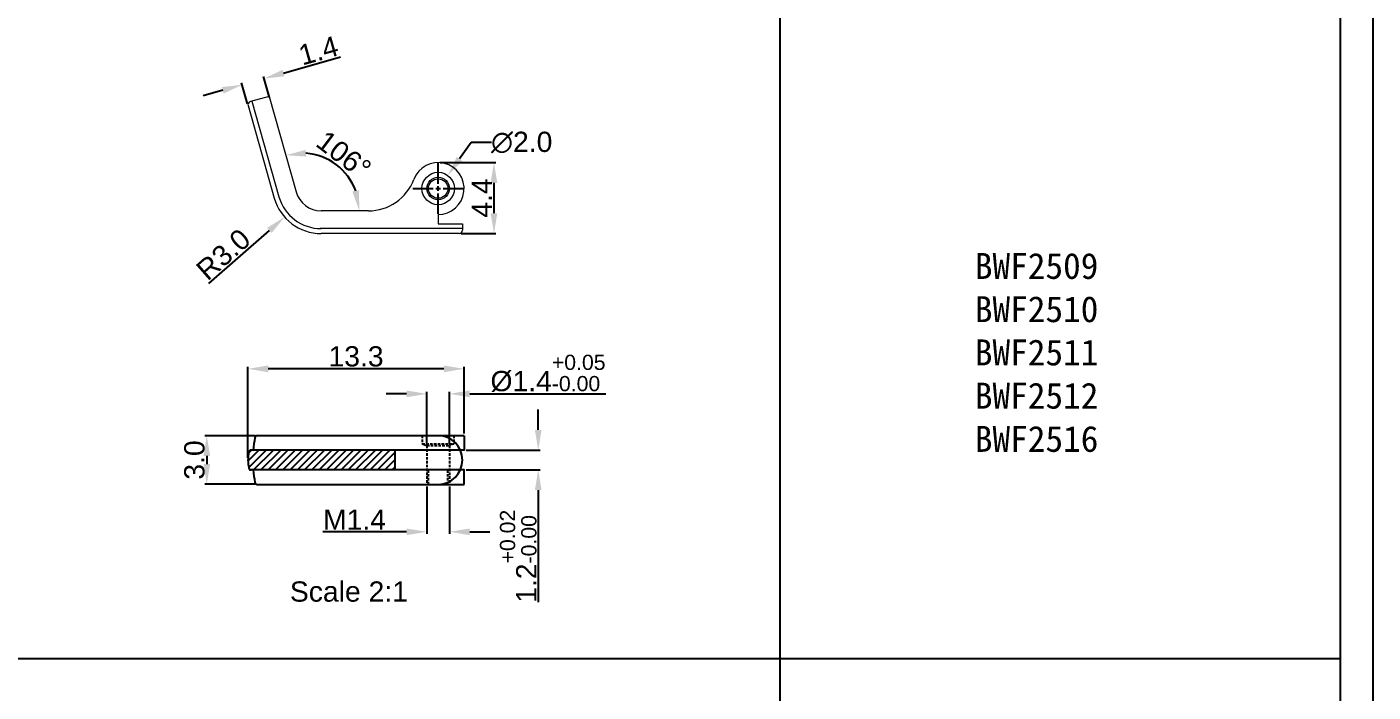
# Model space of a CAD drawing. Header units: millimetres. Extents: x 7018 to 13530, y 4187 to 5692.
# Drawn here: x 11953.6 to 12119.7, y 5075.4 to 5157.5 of the extents above; entities that cross this region are included whole.
import ezdxf

# ---------------------------------------------------------------- set-up
doc = ezdxf.new("R2010")
doc.units = ezdxf.units.MM
for name, pattern in [('CENTER2', [28.575, 19.05, -3.175, 3.175, -3.175]), ('HIDDEN', [9.525, 6.35, -3.175]), ('HIDDEN2', [0.1875, 0.125, -0.0625])]:
    doc.linetypes.add(name, pattern=pattern)
for name, color, linetype in [('Center Line', 2, 'CENTER2'), ('Dimension', 3, 'Continuous'), ('Hidden Line', 1, 'HIDDEN2'), ('Text', 4, 'Continuous')]:
    doc.layers.add(name, color=color, linetype=linetype)
doc.styles.get("Standard").update_dxf_attribs({"font": 'arial.ttf'})
doc.dimstyles.get("Standard").update_dxf_attribs({"dimtxt": 0.18, "dimasz": 0.18, "dimexe": 0.18, "dimexo": 0.0625, "dimgap": 0.09, "dimtad": 0, "dimtih": 1, "dimtoh": 1, "dimdec": 4, "dimzin": 0, "dimdsep": 46, "dimtxsty": 'Standard', "dimcen": 0.09, "dimadec": 0, "dimazin": 0, "dimtfac": 1, "dimtdec": 4, "dimtofl": 0, "dimtmove": 0, "dimatfit": 3, "dimfxl": 1, "dimtolj": 1, "dimtzin": 0, "dimarcsym": 0})
doc.dimstyles.new('Standard$0', dxfattribs={"dimtxt": 2.3, "dimasz": 2, "dimexe": 1, "dimexo": 1, "dimgap": 1, "dimtad": 1, "dimdec": 1, "dimzin": 0, "dimdsep": 46, "dimtxsty": 'Standard', "dimcen": 0, "dimclrd": 4, "dimclre": 4, "dimclrt": 4, "dimadec": 1, "dimazin": 0, "dimtfac": 1, "dimtdec": 1, "dimtofl": 0, "dimtmove": 0, "dimatfit": 0, "dimfxl": 1, "dimtfillclr": 256, "dimtolj": 1, "dimtzin": 0, "dimlwd": -1, "dimlwe": -1, "dimarcsym": 1})
doc.dimstyles.new('STANDARD$4', dxfattribs={"dimtxt": 2, "dimasz": 1.5, "dimexe": 0.5, "dimexo": 0.5, "dimgap": 0.5, "dimtad": 1, "dimtoh": 1, "dimdsep": 46, "dimtxsty": 'Standard', "dimcen": 0, "dimadec": 0, "dimazin": 0, "dimtfac": 1, "dimtofl": 0, "dimtmove": 0, "dimatfit": 3, "dimfxl": 1, "dimtolj": 1, "dimtzin": 0, "dimarcsym": 0})

# ---------------------------------------------------------------- blocks, each defined once
blk = doc.blocks.new('*D3337')
at = {"layer": 'Defpoints', "color": 0, "transparency": 16777216}
for p in [(11983.47, 5148.9), (11993.29, 5138.89), (11986.81, 5137.1), (11989.89, 5134.77), (11995.72, 5134.77)]:
    blk.add_point(p, dxfattribs=at)
at = {"layer": 'Dimension', "color": 3, "transparency": 16777216}
blk.add_arc((11987.47, 5134.77), 7.13, 20.2043, 85.6175, dxfattribs=at)
for points in [[(11988.06, 5141.46), (11987.98, 5142.29), (11985.53, 5141.63)], [(11994.57, 5137.31), (11993.75, 5137.16), (11994.6, 5134.77)]]:
    blk.add_solid(points, dxfattribs=at)
at = {"layer": 'Dimension', "transparency": 16777216, "insert": (11992.69, 5141.67), "char_height": 2.5, "attachment_point": 5, "rotation": 322.9109}
blk.add_mtext('\\A1;106°', dxfattribs=at)
blk = doc.blocks.new('*D3338')
at = {"layer": 'Defpoints', "color": 0, "transparency": 16777216}
for p in [(11989.89, 5137.97), (11985.39, 5134.01)]:
    blk.add_point(p, dxfattribs=at)
at = {"layer": 'Dimension', "color": 3, "transparency": 16777216}
blk.add_line((11976.06, 5125.79), (11983.51, 5132.35), dxfattribs=at)
blk.add_solid([(11983.24, 5132.67), (11983.79, 5132.04), (11985.39, 5134.01)], dxfattribs=at)
at = {"layer": 'Dimension', "transparency": 16777216, "insert": (11977.84, 5129.39), "char_height": 2.5, "attachment_point": 5, "rotation": 41.3768}
blk.add_mtext('\\A1;R3.0', dxfattribs=at)
blk = doc.blocks.new('*D3339')
at = {"layer": 'Defpoints', "color": 0, "transparency": 16777216}
for p in [(11982.85, 5151.09), (11980.88, 5147.75), (11983.58, 5148.51)]:
    blk.add_point(p, dxfattribs=at)
at = {"layer": 'Dimension', "color": 3, "transparency": 16777216}
for p, q in [((11985.25, 5151.77), (11992.28, 5153.76)), ((11983.51, 5148.75), (11982.78, 5151.33)), ((11977.75, 5149.64), (11975.34, 5148.96)), ((11980.82, 5147.99), (11980.09, 5150.56))]:
    blk.add_line(p, q, dxfattribs=at)
for points in [[(11985.14, 5152.17), (11985.37, 5151.37), (11982.85, 5151.09)], [(11977.64, 5150.04), (11977.86, 5149.24), (11980.15, 5150.32)]]:
    blk.add_solid(points, dxfattribs=at)
at = {"layer": 'Dimension', "transparency": 16777216, "insert": (11989.56, 5154.55), "char_height": 2.5, "attachment_point": 5, "rotation": 15.8218}
blk.add_mtext('\\A1;1.4', dxfattribs=at)
blk = doc.blocks.new('*D3340')
at = {"layer": 'Defpoints', "color": 0, "transparency": 16777216}
for p in [(12004.33, 5140.72), (12006.93, 5131.97), (12011.21, 5131.97)]:
    blk.add_point(p, dxfattribs=at)
at = {"layer": 'Dimension', "color": 3, "transparency": 16777216}
for p, q in [((12004.58, 5140.72), (12011.46, 5140.72)), ((12011.21, 5138.22), (12011.21, 5134.47)), ((12007.18, 5131.97), (12011.46, 5131.97))]:
    blk.add_line(p, q, dxfattribs=at)
for points in [[(12010.8, 5138.22), (12011.63, 5138.22), (12011.21, 5140.72)], [(12010.8, 5134.47), (12011.63, 5134.47), (12011.21, 5131.97)]]:
    blk.add_solid(points, dxfattribs=at)
at = {"layer": 'Dimension', "transparency": 16777216, "insert": (12009.71, 5136.35), "char_height": 2.5, "attachment_point": 5, "rotation": 90}
blk.add_mtext('\\A1;4.4', dxfattribs=at)
blk = doc.blocks.new('*U3293')
at = {"layer": 'Center Line', "color": 0, "ltscale": 3, "transparency": 16777216}
for p, q in [((0, 0.6), (0, 3.12)), ((-3.12, 0), (-0.6, 0)), ((0.6, 0), (3.12, 0)), ((0, -3.12), (0, -0.6))]:
    blk.add_line(p, q, dxfattribs=at)
at = {"layer": 'Center Line', "color": 0, "linetype": 'Continuous', "ltscale": 3, "transparency": 16777216}
for p, q in [((-0.3, 0), (0.3, 0)), ((0, -0.3), (0, 0.3))]:
    blk.add_line(p, q, dxfattribs=at)
blk = doc.blocks.new('*D3341')
at = {"layer": 'Defpoints', "color": 0, "transparency": 16777216}
for p in [(11980.87, 5115.28), (12007.53, 5107.03), (11980.87, 5104.03)]:
    blk.add_point(p, dxfattribs=at)
at = {"layer": 'Dimension', "color": 3, "transparency": 16777216}
for p, q in [((11980.87, 5104.28), (11980.87, 5115.53)), ((12005.03, 5115.28), (11983.37, 5115.28)), ((12007.53, 5107.28), (12007.53, 5115.53))]:
    blk.add_line(p, q, dxfattribs=at)
for points in [[(11983.37, 5115.69), (11983.37, 5114.86), (11980.87, 5115.28)], [(12005.03, 5115.69), (12005.03, 5114.86), (12007.53, 5115.28)]]:
    blk.add_solid(points, dxfattribs=at)
at = {"layer": 'Dimension', "transparency": 16777216, "insert": (11994.2, 5116.8), "char_height": 2.5, "attachment_point": 5}
blk.add_mtext('\\A1;13.3', dxfattribs=at)
blk = doc.blocks.new('*D3342')
at = {"layer": 'Defpoints', "color": 0, "transparency": 16777216}
for p in [(12002.93, 5101.03), (12005.72, 5101.03), (12002.93, 5095.17)]:
    blk.add_point(p, dxfattribs=at)
at = {"layer": 'Dimension', "color": 3, "transparency": 16777216}
for p, q in [((12002.93, 5100.78), (12002.93, 5094.92)), ((12005.72, 5100.78), (12005.72, 5094.92)), ((12000.43, 5095.17), (11990.1, 5095.17)), ((12008.22, 5095.17), (12010.72, 5095.17))]:
    blk.add_line(p, q, dxfattribs=at)
for points in [[(12000.43, 5095.58), (12000.43, 5094.75), (12002.93, 5095.17)], [(12008.22, 5095.58), (12008.22, 5094.75), (12005.72, 5095.17)]]:
    blk.add_solid(points, dxfattribs=at)
at = {"layer": 'Dimension', "transparency": 16777216, "insert": (11994.01, 5096.67), "char_height": 2.5, "attachment_point": 5}
blk.add_mtext('\\A1;M1.4', dxfattribs=at)
blk = doc.blocks.new('*D3299')
at = {"layer": 'Defpoints', "color": 0, "transparency": 16777216}
for p in [(12005.72, 5112.19), (12002.93, 5105.83), (12005.72, 5105.83)]:
    blk.add_point(p, dxfattribs=at)
at = {"layer": 'Dimension', "color": 3, "transparency": 16777216}
for p, q in [((12000.43, 5112.19), (11997.93, 5112.19)), ((12002.93, 5106.08), (12002.93, 5112.44)), ((12005.72, 5106.08), (12005.72, 5112.44)), ((12008.22, 5112.19), (12025.03, 5112.19))]:
    blk.add_line(p, q, dxfattribs=at)
for points in [[(12000.43, 5112.61), (12000.43, 5111.77), (12002.93, 5112.19)], [(12008.22, 5112.61), (12008.22, 5111.77), (12005.72, 5112.19)]]:
    blk.add_solid(points, dxfattribs=at)
at = {"layer": 'Dimension', "transparency": 16777216, "insert": (12017.88, 5114.72), "char_height": 2.5, "attachment_point": 5}
blk.add_mtext('%%c1.4{\\H1.875;\\S+0.05^ -0.00;}', dxfattribs=at)
blk = doc.blocks.new('*D3322')
at = {"layer": 'Defpoints', "color": 0, "transparency": 16777216}
for p in [(12007.53, 5105.25), (12007.53, 5102.81), (12016.67, 5102.81)]:
    blk.add_point(p, dxfattribs=at)
at = {"layer": 'Dimension', "color": 3, "transparency": 16777216}
for p, q in [((12016.67, 5107.75), (12016.67, 5110.25)), ((12007.78, 5105.25), (12016.92, 5105.25)), ((12007.78, 5102.81), (12016.92, 5102.81)), ((12016.67, 5100.31), (12016.67, 5086.49))]:
    blk.add_line(p, q, dxfattribs=at)
for points in [[(12016.26, 5107.75), (12017.09, 5107.75), (12016.67, 5105.25)], [(12016.26, 5100.31), (12017.09, 5100.31), (12016.67, 5102.81)]]:
    blk.add_solid(points, dxfattribs=at)
at = {"layer": 'Dimension', "transparency": 16777216, "insert": (12014.2, 5092.15), "char_height": 2.5, "attachment_point": 5, "rotation": 90}
blk.add_mtext('1.2{\\H1.875;\\S+0.02^ -0.00;}', dxfattribs=at)
blk = doc.blocks.new('*D3323')
at = {"layer": 'Defpoints', "color": 0, "transparency": 16777216}
for p in [(11982.02, 5107.03), (11975.79, 5101.03), (11982.02, 5101.03)]:
    blk.add_point(p, dxfattribs=at)
at = {"layer": 'Dimension', "color": 3, "transparency": 16777216}
for p, q in [((11981.77, 5107.03), (11975.54, 5107.03)), ((11975.79, 5104.53), (11975.79, 5103.53)), ((11981.77, 5101.03), (11975.54, 5101.03))]:
    blk.add_line(p, q, dxfattribs=at)
for points in [[(11975.38, 5104.53), (11976.21, 5104.53), (11975.79, 5107.03)], [(11975.38, 5103.53), (11976.21, 5103.53), (11975.79, 5101.03)]]:
    blk.add_solid(points, dxfattribs=at)
at = {"layer": 'Dimension', "transparency": 16777216, "insert": (11974.27, 5104.03), "char_height": 2.5, "attachment_point": 5, "rotation": 90}
blk.add_mtext('\\A1;3.0', dxfattribs=at)
blk = doc.blocks.new('*D3324')
at = {"layer": 'Defpoints', "color": 0, "transparency": 16777216}
for p in [(12005.5, 5139.14), (12003.16, 5135.9)]:
    blk.add_point(p, dxfattribs=at)
at = {"layer": 'Dimension', "color": 0, "lineweight": -2, "transparency": 16777216}
for p, q in [((12008.42, 5143.2), (12006.96, 5141.17)), ((12010.92, 5143.2), (12008.42, 5143.2)), ((12004.33, 5137.43), (12004.33, 5137.61)), ((12004.24, 5137.52), (12004.42, 5137.52))]:
    blk.add_line(p, q, dxfattribs=at)
at = {"layer": 'Dimension', "color": 0, "transparency": 16777216}
blk.add_solid([(12006.62, 5141.41), (12007.3, 5140.93), (12005.5, 5139.14)], dxfattribs=at)
at = {"layer": 'Dimension', "color": 0, "transparency": 16777216, "insert": (12014.64, 5143.2), "char_height": 2.5, "attachment_point": 5}
blk.add_mtext('\\A1;∅2.0', dxfattribs=at)

msp = doc.modelspace()

# ---------------------------------------------------------------- hatches: boundary and pattern name
at = {"ltscale": 3}
h = msp.add_hatch(dxfattribs=at)
h.set_pattern_fill('ANSI31', color=256, scale=0.2)
h.set_pattern_definition([(45, (9573.06856, 10097.6272), (-0.449012806, 0.449012806), [])])
h.paths.add_polyline_path([(11981.261, 5105.246, 0.3576176), (11980.966, 5105.004, 0.0988283), (11980.966, 5103.047, 0.3576176), (11981.261, 5102.806), (11998.977, 5102.806), (11998.977, 5105.246)])

# ---------------------------------------------------------------- linework, layer by layer
for p, q in [((12046.463, 5242.873), (12046.463, 4986.912)), ((12115.615, 4956.132), (12115.615, 5242.873)), ((12007.528, 5107.026), (11982.017, 5107.026)), ((11998.977, 5105.246), (11998.977, 5102.806)), ((11982.017, 5101.026), (12007.528, 5101.026)), ((11719.177, 5079.525), (12115.615, 5079.525))]:
    msp.add_line(p, q)
at = {"color": 7, "lineweight": 20}
for p, q in [((11980.885, 5147.747), (11984.119, 5136.336)), ((11983.47, 5148.895), (11981.161, 5148.241)), ((11981.353, 5148.296), (11984.696, 5136.5)), ((11983.47, 5148.895), (11986.812, 5137.1)), ((12005.778, 5137.52), (12005.778, 5137.52)), ((11995.722, 5134.772), (11989.891, 5134.772)), ((12004.328, 5134.32), (12004.328, 5133.174)), ((12004.328, 5133.174), (12007.328, 5133.174)), ((12007.328, 5133.174), (12007.328, 5132.372)), ((12007.328, 5132.572), (11989.794, 5132.572)), ((12006.928, 5131.972), (11989.891, 5131.972))]:
    msp.add_line(p, q, dxfattribs=at)
msp.add_lwpolyline([(12119.653, 4951.873), (12119.653, 5248.873), (11699.653, 5248.873), (11699.653, 4951.873)], close=True)
for points in [[(12007.528, 5107.026), (12007.528, 5105.246), (12006.328, 5105.246), (11981.261, 5105.246)], [(12007.528, 5101.026), (12007.528, 5102.806), (12006.328, 5102.806), (11981.261, 5102.806)]]:
    msp.add_lwpolyline(points)
for radius in [2, 1.4, 1.2]:
    msp.add_circle((12004.328, 5137.52), radius, dxfattribs=at)
for centre, radius, start, end in [((11981.27, 5147.856), 0.4, 105.82181, 195.82181), ((12004.328, 5137.52), 3.2, 270, 159.30034), ((11995.722, 5140.772), 6, 270, 339.30034), ((11989.891, 5137.972), 6, 195.82181, 270), ((11989.891, 5137.972), 5.4, 195.82181, 270), ((11989.891, 5137.972), 3.2, 195.82181, 270), ((12006.928, 5132.372), 0.4, 270, 360)]:
    msp.add_arc(centre, radius, start, end, dxfattribs=at)
for centre, radius, start, end in [((11996.62, 5104.026), 15.15, 169.52432, 175.38108), ((11982.017, 5106.726), 0.3, 90, 169.52432), ((12004.328, 5104.026), 3, 270, 90), ((11985.87, 5104.026), 5, 168.71177, 191.28823), ((11981.261, 5104.946), 0.3, 90, 168.71177), ((11981.261, 5103.106), 0.3, 191.28823, 270), ((11996.62, 5104.026), 15.15, 184.61892, 190.47568), ((11982.017, 5101.326), 0.3, 190.47568, 270)]:
    msp.add_arc(centre, radius, start, end)
at = {"layer": 'Hidden Line', "linetype": 'HIDDEN', "ltscale": 0.05}
for p, q in [((12002.374, 5107.026), (12002.374, 5106.026)), ((12006.282, 5107.026), (12006.282, 5106.026)), ((12002.374, 5106.026), (12006.282, 5106.026)), ((12002.932, 5105.826), (12002.932, 5101.026)), ((12002.932, 5105.826), (12005.724, 5105.826)), ((12006.282, 5106.026), (12005.724, 5105.826)), ((12005.724, 5105.826), (12005.724, 5101.026)), ((12003.128, 5101.026), (12003.128, 5102.806)), ((12005.528, 5101.026), (12005.528, 5102.806))]:
    msp.add_line(p, q, dxfattribs=at)
at = {"layer": 'Hidden Line', "linetype": 'HIDDEN', "ltscale": 0.2}
msp.add_line((12002.374, 5106.026), (12002.932, 5105.826), dxfattribs=at)

# ---------------------------------------------------------------- block references
at = {"layer": 'Center Line', "ltscale": 3}
msp.add_blockref('*U3293', (12004.328, 5137.52), dxfattribs=at)

# ---------------------------------------------------------------- texts
at = {"insert": (12078.151, 5117.278), "char_height": 3.2, "width": 48.35071, "attachment_point": 5}
msp.add_mtext('{\\fNSimSun|b0|i0|c0|p49;BWF2509\\PBWF2510\\PBWF2511\\PBWF2512\\PBWF2516}', dxfattribs=at)
at = {"layer": 'Text', "insert": (11993.32, 5087.781), "char_height": 2.5, "width": 52.66346, "attachment_point": 5}
msp.add_mtext('\\pxqc;{\\f@Arial Unicode MS|b0|i0|c0|p34;Scale 2:1}', dxfattribs=at)

# ---------------------------------------------------------------- dimensions: what is measured, and where the dimension line sits
at = {"layer": 'Dimension'}
dim = msp.add_aligned_dim(p1=(11980.885, 5147.747), p2=(11983.579, 5148.51), distance=2.678, dimstyle='Standard$0', override={"dimtxt": 2.5, "dimasz": 2.5, "dimexe": 0.25, "dimexo": 0.25, "dimgap": 0.25, "dimlfac": 0.5, "dimclrd": 3, "dimclre": 3, "dimclrt": 256, "dimadec": 2, "dimtdec": 2, "dimatfit": 3}, dxfattribs=at)
dim.commit()
dim.dimension.update_dxf_attribs({"geometry": '*D3339', "text_midpoint": (11989.561, 5154.553)})
dim = msp.add_angular_dim_2l(base=(11993.29, 5138.888), line1=((11983.47, 5148.895), (11986.812, 5137.1)), line2=((11995.722, 5134.772), (11989.891, 5134.772)), dimstyle='Standard', override={"dimtxt": 2.5, "dimasz": 2.5, "dimexe": 0.25, "dimexo": 0.25, "dimgap": 0.25, "dimtad": 1, "dimtih": 0, "dimtoh": 0, "dimdec": 1, "dimlfac": 0.5, "dimcen": 0, "dimclrd": 3, "dimclre": 3, "dimclrt": 256, "dimtdec": 2, "dimtfillclr": 256, "dimlwd": 65535, "dimlwe": 65535, "dimarcsym": 1}, dxfattribs=at)
dim.commit()
dim.dimension.update_dxf_attribs({"geometry": '*D3337', "text_midpoint": (11992.69, 5141.674)})
dim = msp.add_diameter_dim_2p(p1=(12003.158, 5135.898), p2=(12005.498, 5139.142), dimstyle='Standard', override={"dimtxt": 2.5, "dimasz": 2.5, "dimdec": 1, "dimlfac": 0.5}, dxfattribs=at)
dim.commit()
dim.dimension.update_dxf_attribs({"geometry": '*D3324', "text_midpoint": (12014.645, 5143.197)})
for base, p1, p2, override, picture, middle in [((12011.212, 5131.972), (12004.328, 5140.72), (12006.928, 5131.972), {"dimtxt": 2.5, "dimasz": 2.5, "dimexe": 0.25, "dimexo": 0.25, "dimgap": 0.25, "dimlfac": 0.5, "dimclrd": 3, "dimclre": 3, "dimclrt": 256, "dimadec": 2, "dimtdec": 2, "dimatfit": 3}, '*D3340', (12009.712, 5136.346)), ((12016.675, 5102.806), (12007.528, 5105.246), (12007.528, 5102.806), {"dimtxt": 2.5, "dimasz": 2.5, "dimexe": 0.25, "dimexo": 0.25, "dimgap": 0.25, "dimtad": 3, "dimlfac": 0.5, "dimclrd": 3, "dimclre": 3, "dimclrt": 256, "dimadec": 2, "dimtol": 1, "dimtp": 0.02, "dimtm": 1e-09, "dimtfac": 0.75, "dimtdec": 2, "dimatfit": 3, "dimtolj": 0}, '*D3322', (12014.198, 5092.146)), ((11975.795, 5101.026), (11982.017, 5107.026), (11982.017, 5101.026), {"dimtxt": 2.5, "dimasz": 2.5, "dimexe": 0.25, "dimexo": 0.25, "dimgap": 0.25, "dimlfac": 0.5, "dimclrd": 3, "dimclre": 3, "dimclrt": 256, "dimadec": 2, "dimtdec": 2, "dimatfit": 3}, '*D3323', (11974.268, 5104.026))]:
    dim = msp.add_linear_dim(base=base, p1=p1, p2=p2, angle=90, dimstyle='Standard$0', override=override, dxfattribs=at)
    dim.commit()
    dim.dimension.update_dxf_attribs({"geometry": picture, "text_midpoint": middle})
dim = msp.add_radius_dim(center=(11989.891, 5137.972), mpoint=(11985.389, 5134.006), dimstyle='STANDARD$4', override={"dimtxt": 2.5, "dimasz": 2.5, "dimexe": 0.25, "dimexo": 0.25, "dimgap": 0.25, "dimtoh": 0, "dimdec": 1, "dimlfac": 0.5, "dimzin": 0, "dimclrd": 3, "dimclre": 3, "dimclrt": 256, "dimadec": 2, "dimtfillclr": 256, "dimlwd": 65535, "dimlwe": 65535, "dimarcsym": 1}, dxfattribs=at)
dim.commit()
dim.dimension.update_dxf_attribs({"geometry": '*D3338', "text_midpoint": (11977.838, 5129.39)})
for base, p1, p2, override, picture, middle in [((11980.87, 5115.277), (12007.528, 5107.026), (11980.87, 5104.026), {"dimtxt": 2.5, "dimasz": 2.5, "dimexe": 0.25, "dimexo": 0.25, "dimgap": 0.25, "dimlfac": 0.5, "dimclrd": 3, "dimclre": 3, "dimclrt": 256, "dimadec": 2, "dimtdec": 2, "dimatfit": 3}, '*D3341', (11994.199, 5115.277)), ((12005.724, 5112.189), (12002.932, 5105.826), (12005.724, 5105.826), {"dimtxt": 2.5, "dimasz": 2.5, "dimexe": 0.25, "dimexo": 0.25, "dimgap": 0.25, "dimtad": 3, "dimlfac": 0.5, "dimpost": '%%c<>', "dimclrd": 3, "dimclre": 3, "dimclrt": 256, "dimadec": 2, "dimtol": 1, "dimtp": 0.05, "dimtm": 1e-09, "dimtfac": 0.75, "dimtdec": 2, "dimatfit": 3, "dimtolj": 0}, '*D3299', (12017.877, 5112.189))]:
    dim = msp.add_linear_dim(base=base, p1=p1, p2=p2, dimstyle='Standard$0', override=override, dxfattribs=at)
    dim.commit()
    dim.dimension.update_dxf_attribs({"geometry": picture, "text_midpoint": middle, "dimtype": 160})
dim = msp.add_linear_dim(base=(12002.932, 5095.168), p1=(12005.724, 5101.026), p2=(12002.932, 5101.026), text='M<>', dimstyle='Standard$0', override={"dimtxt": 2.5, "dimasz": 2.5, "dimexe": 0.25, "dimexo": 0.25, "dimgap": 0.25, "dimlfac": 0.5, "dimclrd": 3, "dimclre": 3, "dimclrt": 256, "dimadec": 2, "dimtdec": 2, "dimatfit": 3}, dxfattribs=at)
dim.commit()
dim.dimension.update_dxf_attribs({"geometry": '*D3342', "text_midpoint": (11994.014, 5096.673)})

doc.saveas('drawing.dxf')
